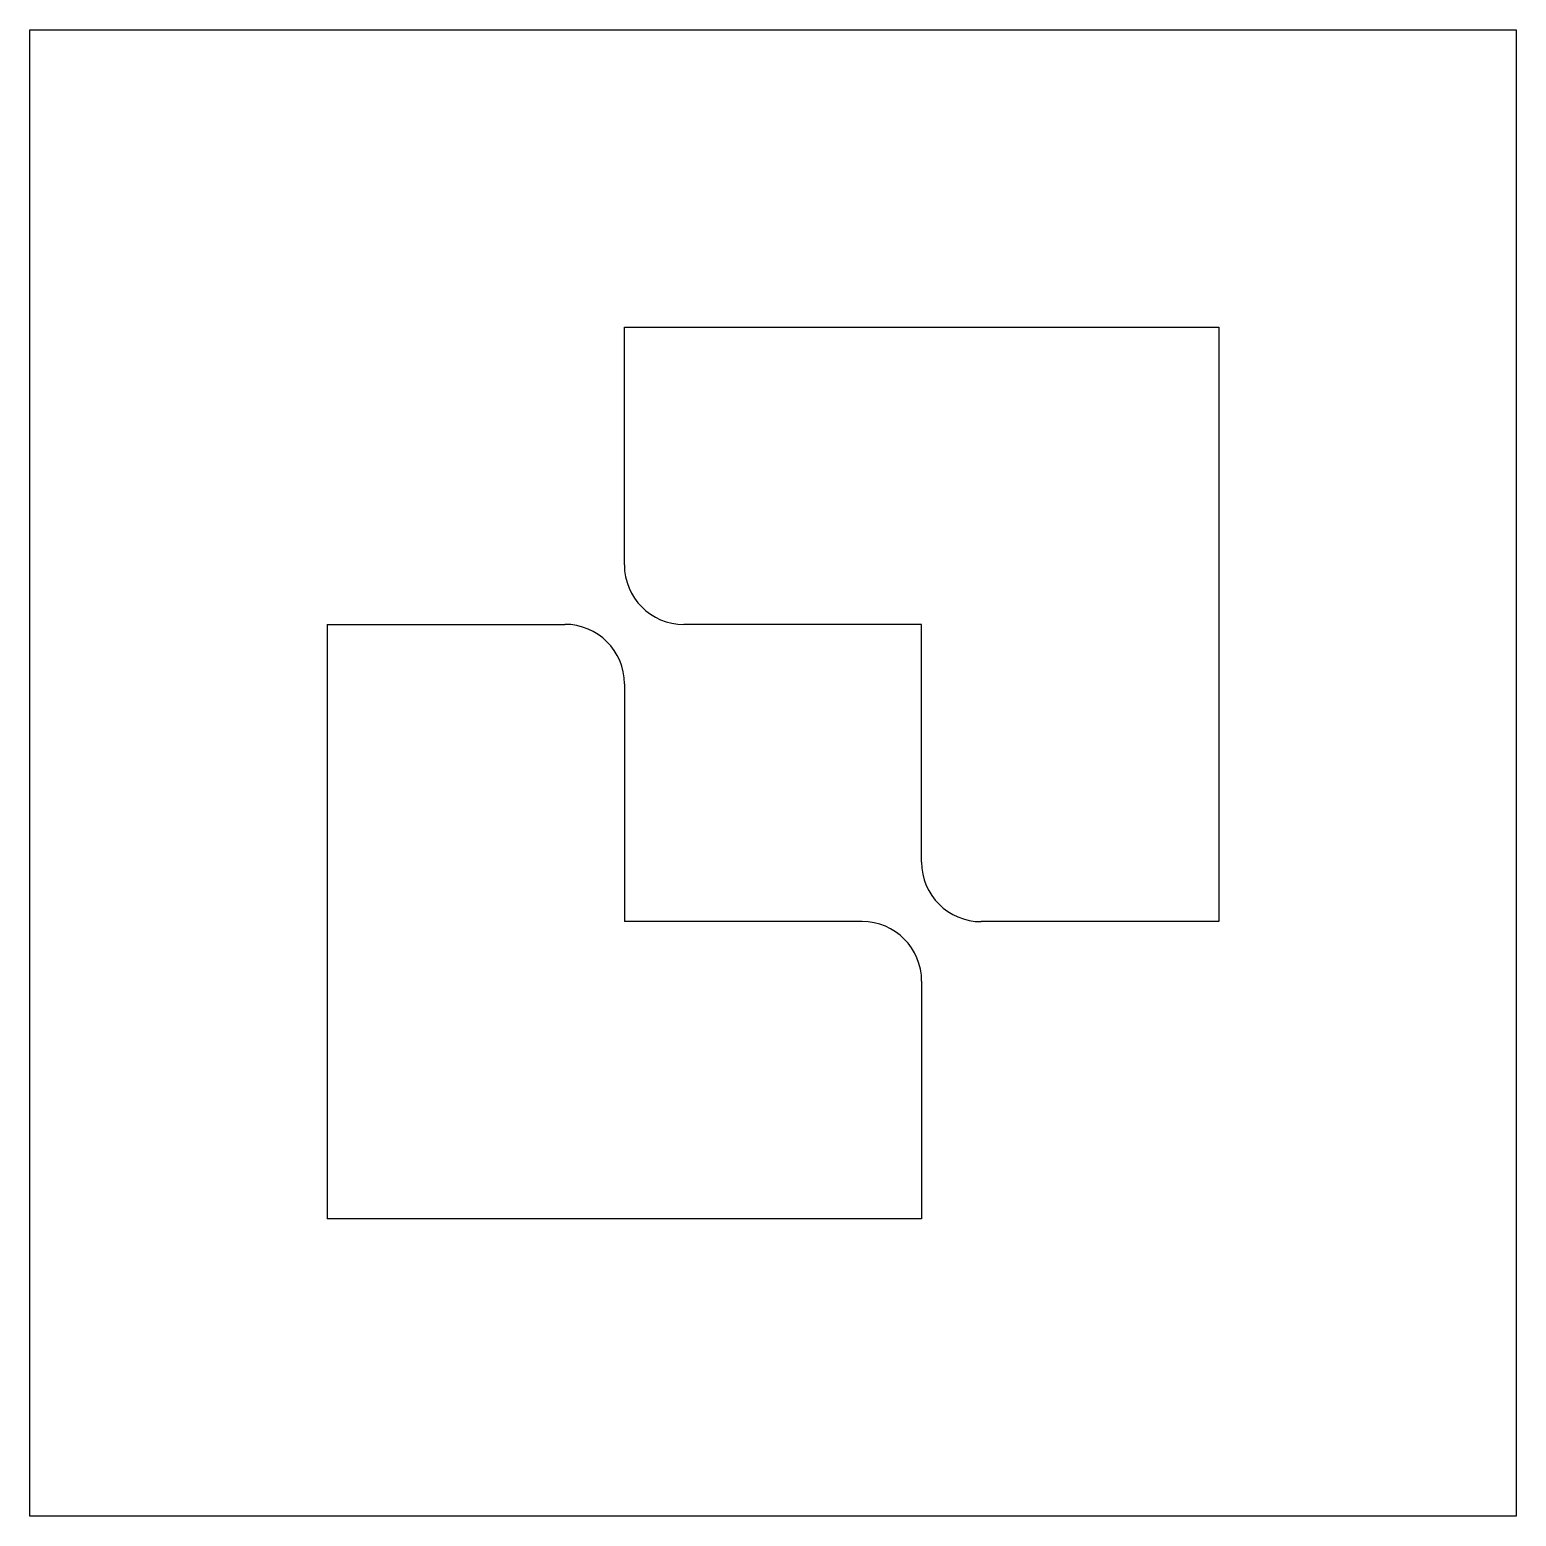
# Model space of a CAD drawing. Extents: x 0 to 100, y 0 to 100.
import ezdxf

# ---------------------------------------------------------------- set-up
doc = ezdxf.new("R2010")
doc.units = 0
doc.header["$MEASUREMENT"] = 0
doc.layers.add('VISIBLE', color=7, linetype='CONTINUOUS')

msp = doc.modelspace()

# ---------------------------------------------------------------- linework, layer by layer
at = {"layer": 'VISIBLE'}
for p, q in [((0, 100), (100, 100)), ((100, 100), (100, 0)), ((0, 0), (0, 100)), ((40, 64), (40, 80)), ((40, 80), (80, 80)), ((80, 80), (80, 40)), ((20, 60), (20, 20)), ((20, 60), (36, 60)), ((60, 60), (44, 60)), ((60, 44), (60, 60)), ((40, 56), (40, 40)), ((80, 40), (64, 40)), ((56, 40), (40, 40)), ((60, 36), (60, 20)), ((60, 20), (20, 20)), ((100, 0), (0, 0))]:
    msp.add_line(p, q, dxfattribs=at)
for centre, start, end in [((44, 64), 180, 270), ((36, 56), 0, 90), ((64, 44), 180, 270), ((56, 36), 0, 90)]:
    msp.add_arc(centre, 4, start, end, dxfattribs=at)

doc.saveas('drawing.dxf')
